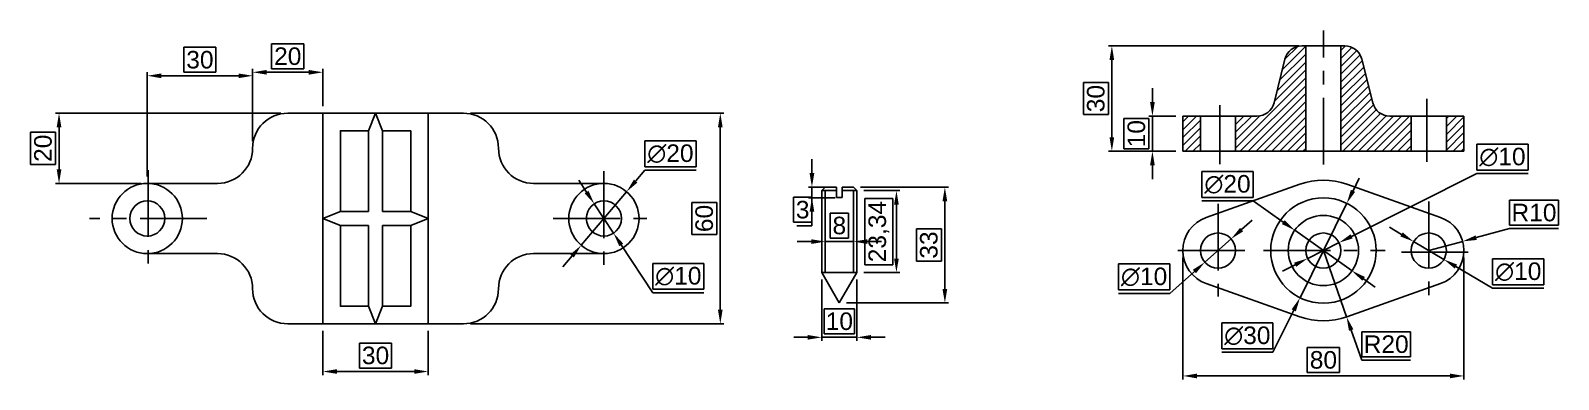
# Model space of a CAD drawing. Header units: millimetres. Extents: x 812 to 2730, y 1501 to 1976.
# Drawn here: x 1830.2 to 2265.1, y 1685.2 to 1784.6 of the extents above; entities that cross this region are included whole.
import ezdxf

# ---------------------------------------------------------------- set-up
doc = ezdxf.new("R2010")
doc.units = ezdxf.units.MM
doc.header["$LTSCALE"] = 0.6
doc.linetypes.add('CENTER', pattern=[50.8, 31.75, -6.35, 6.35, -6.35])
doc.styles.get("Standard").update_dxf_attribs({"font": 'arial.ttf'})
doc.dimstyles.new('ISO-25', dxfattribs={"dimtxt": 5, "dimasz": 4, "dimexe": 1, "dimexo": 2, "dimgap": -1, "dimtad": 1, "dimtoh": 1, "dimzin": 9, "dimtxsty": 'Standard', "dimcen": 2.5, "dimclrd": 3, "dimclre": 2, "dimadec": 0, "dimazin": 0, "dimtfac": 1, "dimtmove": 0, "dimatfit": 3, "dimfxl": 1, "dimarcsym": 0})

# ---------------------------------------------------------------- blocks, each defined once
blk = doc.blocks.new('*D2')
at = {"color": 3, "lineweight": -2, "ltscale": 0.6, "transparency": 16777216}
for p, q in [((2149.52, 1764.21), (2149.52, 1768.21)), ((2148.52, 1759.55), (2141.42, 1759.55)), ((2141.42, 1759.55), (2141.42, 1750.87)), ((2148.52, 1750.87), (2148.52, 1759.55)), ((2149.52, 1760.21), (2149.52, 1750.21)), ((2141.42, 1750.87), (2148.52, 1750.87)), ((2149.52, 1746.21), (2149.52, 1742.21))]:
    blk.add_line(p, q, dxfattribs=at)
at = {"color": 2, "lineweight": -2, "ltscale": 0.6, "transparency": 16777216}
for p, q in [((2156.2, 1760.21), (2148.52, 1760.21)), ((2156.2, 1750.21), (2148.52, 1750.21))]:
    blk.add_line(p, q, dxfattribs=at)
at = {"color": 3, "ltscale": 0.6, "transparency": 16777216}
for points in [[(2148.86, 1764.21), (2150.19, 1764.21), (2149.52, 1760.21)], [(2148.86, 1746.21), (2150.19, 1746.21), (2149.52, 1750.21)]]:
    blk.add_solid(points, dxfattribs=at)
at = {"layer": 'Defpoints', "color": 0, "ltscale": 0.6, "transparency": 16777216}
for p in [(2158.2, 1760.21), (2149.52, 1750.21), (2158.2, 1750.21)]:
    blk.add_point(p, dxfattribs=at)
at = {"color": 0, "ltscale": 0.6, "transparency": 16777216, "insert": (2144.97, 1755.21), "char_height": 5, "attachment_point": 5, "rotation": 90}
blk.add_mtext('10', dxfattribs=at)
blk = doc.blocks.new('*D3')
at = {"color": 2, "lineweight": -2, "ltscale": 0.6, "transparency": 16777216}
for p, q in [((2191.2, 1780.21), (2136.98, 1780.21)), ((2156.2, 1750.21), (2136.98, 1750.21))]:
    blk.add_line(p, q, dxfattribs=at)
at = {"color": 3, "lineweight": -2, "ltscale": 0.6, "transparency": 16777216}
for p, q in [((2137.98, 1754.21), (2137.98, 1776.21)), ((2136.98, 1769.78), (2129.87, 1769.78)), ((2129.87, 1769.78), (2129.87, 1760.64)), ((2136.98, 1760.64), (2136.98, 1769.78)), ((2129.87, 1760.64), (2136.98, 1760.64))]:
    blk.add_line(p, q, dxfattribs=at)
at = {"color": 3, "ltscale": 0.6, "transparency": 16777216}
for points in [[(2137.31, 1776.21), (2138.64, 1776.21), (2137.98, 1780.21)], [(2137.31, 1754.21), (2138.64, 1754.21), (2137.98, 1750.21)]]:
    blk.add_solid(points, dxfattribs=at)
at = {"layer": 'Defpoints', "color": 0, "ltscale": 0.6, "transparency": 16777216}
for p in [(2137.98, 1780.21), (2193.2, 1780.21), (2158.2, 1750.21)]:
    blk.add_point(p, dxfattribs=at)
at = {"color": 0, "ltscale": 0.6, "transparency": 16777216, "insert": (2133.42, 1765.21), "char_height": 5, "attachment_point": 5, "rotation": 90}
blk.add_mtext('30', dxfattribs=at)
blk = doc.blocks.new('*D4')
at = {"color": 2, "lineweight": -2, "ltscale": 0.6, "transparency": 16777216}
for p, q in [((2158.2, 1719.92), (2158.2, 1685.2)), ((2238.2, 1719.92), (2238.2, 1685.2))]:
    blk.add_line(p, q, dxfattribs=at)
at = {"color": 3, "lineweight": -2, "ltscale": 0.6, "transparency": 16777216}
for p, q in [((2202.77, 1694.31), (2193.62, 1694.31)), ((2193.62, 1694.31), (2193.62, 1687.2)), ((2202.77, 1687.2), (2202.77, 1694.31)), ((2234.2, 1686.2), (2162.2, 1686.2)), ((2193.62, 1687.2), (2202.77, 1687.2))]:
    blk.add_line(p, q, dxfattribs=at)
at = {"color": 3, "ltscale": 0.6, "transparency": 16777216}
for points in [[(2162.2, 1686.87), (2162.2, 1685.53), (2158.2, 1686.2)], [(2234.2, 1686.87), (2234.2, 1685.53), (2238.2, 1686.2)]]:
    blk.add_solid(points, dxfattribs=at)
at = {"layer": 'Defpoints', "color": 0, "ltscale": 0.6, "transparency": 16777216}
for p in [(2158.2, 1721.92), (2238.2, 1721.92), (2158.2, 1686.2)]:
    blk.add_point(p, dxfattribs=at)
at = {"color": 0, "ltscale": 0.6, "transparency": 16777216, "insert": (2198.2, 1690.75), "char_height": 5, "attachment_point": 5}
blk.add_mtext('80', dxfattribs=at)
blk = doc.blocks.new('*D5')
at = {"color": 3, "lineweight": -2, "ltscale": 0.6, "transparency": 16777216}
for p, q in [((2265.11, 1736.26), (2251.18, 1736.26)), ((2251.18, 1736.26), (2251.18, 1729.16)), ((2265.11, 1729.16), (2265.11, 1736.26)), ((2251.18, 1728.16), (2241.71, 1725.59)), ((2251.18, 1729.16), (2265.11, 1729.16)), ((2265.11, 1728.16), (2251.18, 1728.16)), ((2228.2, 1721.92), (2237.85, 1724.54))]:
    blk.add_line(p, q, dxfattribs=at)
at = {"color": 3, "ltscale": 0.6, "transparency": 16777216}
blk.add_solid([(2241.53, 1726.23), (2241.88, 1724.94), (2237.85, 1724.54)], dxfattribs=at)
at = {"layer": 'Defpoints', "color": 0, "ltscale": 0.6, "transparency": 16777216}
for p in [(2237.85, 1724.54), (2228.2, 1721.92)]:
    blk.add_point(p, dxfattribs=at)
at = {"color": 0, "ltscale": 0.6, "transparency": 16777216, "insert": (2258.15, 1732.71), "char_height": 5, "attachment_point": 5}
blk.add_mtext('R10', dxfattribs=at)
blk = doc.blocks.new('*D6')
at = {"color": 3, "lineweight": -2, "ltscale": 0.6, "transparency": 16777216}
for p, q in [((2198.2, 1721.92), (2204.79, 1703.04)), ((2209.11, 1690.67), (2206.11, 1699.26)), ((2223.04, 1698.77), (2209.11, 1698.77)), ((2209.11, 1698.77), (2209.11, 1691.67)), ((2223.04, 1691.67), (2223.04, 1698.77)), ((2209.11, 1691.67), (2223.04, 1691.67)), ((2223.04, 1690.67), (2209.11, 1690.67))]:
    blk.add_line(p, q, dxfattribs=at)
at = {"color": 3, "ltscale": 0.6, "transparency": 16777216}
blk.add_solid([(2206.74, 1699.48), (2205.48, 1699.04), (2204.79, 1703.04)], dxfattribs=at)
at = {"layer": 'Defpoints', "color": 0, "ltscale": 0.6, "transparency": 16777216}
for p in [(2198.2, 1721.92), (2204.79, 1703.04)]:
    blk.add_point(p, dxfattribs=at)
at = {"color": 0, "ltscale": 0.6, "transparency": 16777216, "insert": (2216.07, 1695.22), "char_height": 5, "attachment_point": 5}
blk.add_mtext('R20', dxfattribs=at)
blk = doc.blocks.new('*D7')
at = {"color": 3, "lineweight": -2, "ltscale": 0.6, "transparency": 16777216}
for p, q in [((2174.93, 1727.9), (2177.92, 1730.55)), ((2171.94, 1725.24), (2164.46, 1718.6)), ((2154.45, 1718.1), (2139.86, 1718.1)), ((2139.86, 1718.1), (2139.86, 1710.72)), ((2154.45, 1710.72), (2154.45, 1718.1)), ((2154.45, 1709.72), (2161.47, 1715.95)), ((2139.86, 1710.72), (2154.45, 1710.72)), ((2139.86, 1709.72), (2154.45, 1709.72))]:
    blk.add_line(p, q, dxfattribs=at)
at = {"color": 3, "ltscale": 0.6, "transparency": 16777216}
for points in [[(2174.49, 1728.4), (2175.37, 1727.4), (2171.94, 1725.24)], [(2161.02, 1716.45), (2161.91, 1715.45), (2164.46, 1718.6)]]:
    blk.add_solid(points, dxfattribs=at)
at = {"layer": 'Defpoints', "color": 0, "ltscale": 0.6, "transparency": 16777216}
for p in [(2171.94, 1725.24), (2164.46, 1718.6)]:
    blk.add_point(p, dxfattribs=at)
at = {"color": 0, "ltscale": 0.6, "transparency": 16777216, "insert": (2147.16, 1714.41), "char_height": 5, "attachment_point": 5}
blk.add_mtext('∅10', dxfattribs=at)
blk = doc.blocks.new('*D8')
at = {"color": 3, "lineweight": -2, "ltscale": 0.6, "transparency": 16777216}
for p, q in [((2220.45, 1726.5), (2217.01, 1728.54)), ((2223.89, 1724.47), (2232.5, 1719.38)), ((2260.96, 1719.57), (2246.37, 1719.57)), ((2246.37, 1719.57), (2246.37, 1712.18)), ((2260.96, 1712.18), (2260.96, 1719.57)), ((2246.37, 1711.18), (2235.94, 1717.34)), ((2246.37, 1712.18), (2260.96, 1712.18)), ((2260.96, 1711.18), (2246.37, 1711.18))]:
    blk.add_line(p, q, dxfattribs=at)
at = {"color": 3, "ltscale": 0.6, "transparency": 16777216}
for points in [[(2220.79, 1727.08), (2220.11, 1725.93), (2223.89, 1724.47)], [(2236.28, 1717.92), (2235.61, 1716.77), (2232.5, 1719.38)]]:
    blk.add_solid(points, dxfattribs=at)
at = {"layer": 'Defpoints', "color": 0, "ltscale": 0.6, "transparency": 16777216}
for p in [(2223.89, 1724.47), (2232.5, 1719.38)]:
    blk.add_point(p, dxfattribs=at)
at = {"color": 0, "ltscale": 0.6, "transparency": 16777216, "insert": (2253.66, 1715.87), "char_height": 5, "attachment_point": 5}
blk.add_mtext('∅10', dxfattribs=at)
blk = doc.blocks.new('*D9')
at = {"color": 3, "lineweight": -2, "ltscale": 0.6, "transparency": 16777216}
for p, q in [((2206.63, 1738.95), (2208.4, 1742.53)), ((2204.85, 1735.37), (2191.54, 1708.48)), ((2183.84, 1701.31), (2169.25, 1701.31)), ((2169.25, 1701.31), (2169.25, 1693.93)), ((2183.84, 1692.93), (2189.76, 1704.9)), ((2183.84, 1693.93), (2183.84, 1701.31)), ((2169.25, 1693.93), (2183.84, 1693.93)), ((2169.25, 1692.93), (2183.84, 1692.93))]:
    blk.add_line(p, q, dxfattribs=at)
at = {"color": 3, "ltscale": 0.6, "transparency": 16777216}
for points in [[(2206.03, 1739.25), (2207.23, 1738.65), (2204.85, 1735.37)], [(2189.17, 1705.19), (2190.36, 1704.6), (2191.54, 1708.48)]]:
    blk.add_solid(points, dxfattribs=at)
at = {"layer": 'Defpoints', "color": 0, "ltscale": 0.6, "transparency": 16777216}
for p in [(2204.85, 1735.37), (2191.54, 1708.48)]:
    blk.add_point(p, dxfattribs=at)
at = {"color": 0, "ltscale": 0.6, "transparency": 16777216, "insert": (2176.54, 1697.62), "char_height": 5, "attachment_point": 5}
blk.add_mtext('∅30', dxfattribs=at)
blk = doc.blocks.new('*D10')
at = {"color": 3, "lineweight": -2, "ltscale": 0.6, "transparency": 16777216}
for p, q in [((2178.2, 1744.45), (2163.61, 1744.45)), ((2163.61, 1744.45), (2163.61, 1737.07)), ((2178.2, 1737.07), (2178.2, 1744.45)), ((2163.61, 1737.07), (2178.2, 1737.07)), ((2163.61, 1736.07), (2178.2, 1736.07)), ((2178.2, 1736.07), (2186.77, 1730.01)), ((2206.36, 1716.15), (2190.03, 1727.7)), ((2209.63, 1713.84), (2212.89, 1711.53))]:
    blk.add_line(p, q, dxfattribs=at)
at = {"color": 3, "ltscale": 0.6, "transparency": 16777216}
for points in [[(2187.15, 1730.55), (2186.38, 1729.46), (2190.03, 1727.7)], [(2210.01, 1714.39), (2209.24, 1713.3), (2206.36, 1716.15)]]:
    blk.add_solid(points, dxfattribs=at)
at = {"layer": 'Defpoints', "color": 0, "ltscale": 0.6, "transparency": 16777216}
for p in [(2190.03, 1727.7), (2206.36, 1716.15)]:
    blk.add_point(p, dxfattribs=at)
at = {"color": 0, "ltscale": 0.6, "transparency": 16777216, "insert": (2170.9, 1740.76), "char_height": 5, "attachment_point": 5}
blk.add_mtext('∅20', dxfattribs=at)
blk = doc.blocks.new('*D11')
at = {"color": 3, "lineweight": -2, "ltscale": 0.6, "transparency": 16777216}
for p, q in [((2256.47, 1752.23), (2241.88, 1752.23)), ((2241.88, 1752.23), (2241.88, 1744.85)), ((2256.47, 1744.85), (2256.47, 1752.23)), ((2241.88, 1744.85), (2256.47, 1744.85)), ((2241.88, 1743.85), (2206.24, 1725.96)), ((2256.47, 1743.85), (2241.88, 1743.85)), ((2193.73, 1719.68), (2202.67, 1724.17)), ((2190.15, 1717.89), (2186.58, 1716.09))]:
    blk.add_line(p, q, dxfattribs=at)
at = {"color": 3, "ltscale": 0.6, "transparency": 16777216}
for points in [[(2205.94, 1726.56), (2206.54, 1725.37), (2202.67, 1724.17)], [(2189.85, 1718.48), (2190.45, 1717.29), (2193.73, 1719.68)]]:
    blk.add_solid(points, dxfattribs=at)
at = {"layer": 'Defpoints', "color": 0, "ltscale": 0.6, "transparency": 16777216}
for p in [(2202.67, 1724.17), (2193.73, 1719.68)]:
    blk.add_point(p, dxfattribs=at)
at = {"color": 0, "ltscale": 0.6, "transparency": 16777216, "insert": (2249.17, 1748.54), "char_height": 5, "attachment_point": 5}
blk.add_mtext('∅10', dxfattribs=at)
blk = doc.blocks.new('*D12')
at = {"color": 2, "lineweight": -2, "ltscale": 0.6, "transparency": 16777216}
for p, q in [((1901.37, 1761.05), (1837.26, 1761.05)), ((1861.66, 1741.05), (1837.26, 1741.05))]:
    blk.add_line(p, q, dxfattribs=at)
at = {"color": 3, "lineweight": -2, "ltscale": 0.6, "transparency": 16777216}
for p, q in [((1837.26, 1755.66), (1830.16, 1755.66)), ((1830.16, 1755.66), (1830.16, 1746.43)), ((1837.26, 1746.43), (1837.26, 1755.66)), ((1838.26, 1757.05), (1838.26, 1745.05)), ((1830.16, 1746.43), (1837.26, 1746.43))]:
    blk.add_line(p, q, dxfattribs=at)
at = {"color": 3, "ltscale": 0.6, "transparency": 16777216}
for points in [[(1837.6, 1757.05), (1838.93, 1757.05), (1838.26, 1761.05)], [(1837.6, 1745.05), (1838.93, 1745.05), (1838.26, 1741.05)]]:
    blk.add_solid(points, dxfattribs=at)
at = {"layer": 'Defpoints', "color": 0, "ltscale": 0.6, "transparency": 16777216}
for p in [(1903.37, 1761.05), (1838.26, 1741.05), (1863.66, 1741.05)]:
    blk.add_point(p, dxfattribs=at)
at = {"color": 0, "ltscale": 0.6, "transparency": 16777216, "insert": (1833.71, 1751.05), "char_height": 5, "attachment_point": 5, "rotation": 90}
blk.add_mtext('20', dxfattribs=at)
blk = doc.blocks.new('*D13')
at = {"color": 3, "lineweight": -2, "ltscale": 0.6, "transparency": 16777216}
for p, q in [((1882.94, 1779.81), (1873.8, 1779.81)), ((1873.8, 1779.81), (1873.8, 1772.7)), ((1882.94, 1772.7), (1882.94, 1779.81)), ((1889.37, 1771.7), (1867.37, 1771.7)), ((1873.8, 1772.7), (1882.94, 1772.7))]:
    blk.add_line(p, q, dxfattribs=at)
at = {"color": 2, "lineweight": -2, "ltscale": 0.6, "transparency": 16777216}
for p, q in [((1863.37, 1743.05), (1863.37, 1772.7)), ((1893.37, 1753.05), (1893.37, 1772.7))]:
    blk.add_line(p, q, dxfattribs=at)
at = {"color": 3, "ltscale": 0.6, "transparency": 16777216}
for points in [[(1867.37, 1772.36), (1867.37, 1771.03), (1863.37, 1771.7)], [(1889.37, 1772.36), (1889.37, 1771.03), (1893.37, 1771.7)]]:
    blk.add_solid(points, dxfattribs=at)
at = {"layer": 'Defpoints', "color": 0, "ltscale": 0.6, "transparency": 16777216}
for p in [(1863.37, 1771.7), (1893.37, 1751.05), (1863.37, 1741.05)]:
    blk.add_point(p, dxfattribs=at)
at = {"color": 0, "ltscale": 0.6, "transparency": 16777216, "insert": (1878.37, 1776.25), "char_height": 5, "attachment_point": 5}
blk.add_mtext('30', dxfattribs=at)
blk = doc.blocks.new('*D14')
at = {"color": 3, "lineweight": -2, "ltscale": 0.6, "transparency": 16777216}
for p, q in [((1907.99, 1780.8), (1898.76, 1780.8)), ((1898.76, 1780.8), (1898.76, 1773.7)), ((1907.99, 1773.7), (1907.99, 1780.8)), ((1909.37, 1772.7), (1897.37, 1772.7)), ((1898.76, 1773.7), (1907.99, 1773.7))]:
    blk.add_line(p, q, dxfattribs=at)
at = {"color": 2, "lineweight": -2, "ltscale": 0.6, "transparency": 16777216}
for p, q in [((1893.37, 1753.05), (1893.37, 1773.7)), ((1913.37, 1763.05), (1913.37, 1773.7))]:
    blk.add_line(p, q, dxfattribs=at)
at = {"color": 3, "ltscale": 0.6, "transparency": 16777216}
for points in [[(1897.37, 1773.36), (1897.37, 1772.03), (1893.37, 1772.7)], [(1909.37, 1773.36), (1909.37, 1772.03), (1913.37, 1772.7)]]:
    blk.add_solid(points, dxfattribs=at)
at = {"layer": 'Defpoints', "color": 0, "ltscale": 0.6, "transparency": 16777216}
for p in [(1893.37, 1772.7), (1913.37, 1761.05), (1893.37, 1751.05)]:
    blk.add_point(p, dxfattribs=at)
at = {"color": 0, "ltscale": 0.6, "transparency": 16777216, "insert": (1903.37, 1777.25), "char_height": 5, "attachment_point": 5}
blk.add_mtext('20', dxfattribs=at)
blk = doc.blocks.new('*D15')
at = {"color": 2, "lineweight": -2, "ltscale": 0.6, "transparency": 16777216}
for p, q in [((1913.37, 1699.05), (1913.37, 1686.46)), ((1943.37, 1699.05), (1943.37, 1686.46))]:
    blk.add_line(p, q, dxfattribs=at)
at = {"color": 3, "lineweight": -2, "ltscale": 0.6, "transparency": 16777216}
for p, q in [((1932.94, 1695.57), (1923.8, 1695.57)), ((1923.8, 1695.57), (1923.8, 1688.46)), ((1932.94, 1688.46), (1932.94, 1695.57)), ((1923.8, 1688.46), (1932.94, 1688.46)), ((1917.37, 1687.46), (1939.37, 1687.46))]:
    blk.add_line(p, q, dxfattribs=at)
at = {"color": 3, "ltscale": 0.6, "transparency": 16777216}
for points in [[(1917.37, 1688.13), (1917.37, 1686.8), (1913.37, 1687.46)], [(1939.37, 1688.13), (1939.37, 1686.8), (1943.37, 1687.46)]]:
    blk.add_solid(points, dxfattribs=at)
at = {"layer": 'Defpoints', "color": 0, "ltscale": 0.6, "transparency": 16777216}
for p in [(1913.37, 1701.05), (1943.37, 1701.05), (1943.37, 1687.46)]:
    blk.add_point(p, dxfattribs=at)
at = {"color": 0, "ltscale": 0.6, "transparency": 16777216, "insert": (1928.37, 1692.02), "char_height": 5, "attachment_point": 5}
blk.add_mtext('30', dxfattribs=at)
blk = doc.blocks.new('*D16')
at = {"color": 2, "lineweight": -2, "ltscale": 0.6, "transparency": 16777216}
for p, q in [((1955.37, 1761.05), (2027.51, 1761.05)), ((1955.37, 1701.05), (2027.51, 1701.05))]:
    blk.add_line(p, q, dxfattribs=at)
at = {"color": 3, "lineweight": -2, "ltscale": 0.6, "transparency": 16777216}
for p, q in [((2026.51, 1705.05), (2026.51, 1757.05)), ((2025.51, 1735.64), (2018.4, 1735.64)), ((2018.4, 1735.64), (2018.4, 1726.46)), ((2025.51, 1726.46), (2025.51, 1735.64)), ((2018.4, 1726.46), (2025.51, 1726.46))]:
    blk.add_line(p, q, dxfattribs=at)
at = {"color": 3, "ltscale": 0.6, "transparency": 16777216}
for points in [[(2025.84, 1757.05), (2027.17, 1757.05), (2026.51, 1761.05)], [(2025.84, 1705.05), (2027.17, 1705.05), (2026.51, 1701.05)]]:
    blk.add_solid(points, dxfattribs=at)
at = {"layer": 'Defpoints', "color": 0, "ltscale": 0.6, "transparency": 16777216}
for p in [(1953.37, 1761.05), (2026.51, 1761.05), (1953.37, 1701.05)]:
    blk.add_point(p, dxfattribs=at)
at = {"color": 0, "ltscale": 0.6, "transparency": 16777216, "insert": (2021.95, 1731.05), "char_height": 5, "attachment_point": 5, "rotation": 90}
blk.add_mtext('60', dxfattribs=at)
blk = doc.blocks.new('*D17')
at = {"color": 3, "lineweight": -2, "ltscale": 0.6, "transparency": 16777216}
for p, q in [((2019.61, 1753.18), (2005.02, 1753.18)), ((2005.02, 1753.18), (2005.02, 1745.79)), ((2019.61, 1745.79), (2019.61, 1753.18)), ((2005.02, 1744.79), (2002.42, 1741.73)), ((2005.02, 1745.79), (2019.61, 1745.79)), ((2019.61, 1744.79), (2005.02, 1744.79)), ((1986.91, 1723.42), (1999.84, 1738.68)), ((1984.32, 1720.37), (1981.73, 1717.32))]:
    blk.add_line(p, q, dxfattribs=at)
at = {"color": 3, "ltscale": 0.6, "transparency": 16777216}
for points in [[(2001.92, 1742.16), (2002.93, 1741.3), (1999.84, 1738.68)], [(1983.81, 1720.8), (1984.83, 1719.94), (1986.91, 1723.42)]]:
    blk.add_solid(points, dxfattribs=at)
at = {"layer": 'Defpoints', "color": 0, "ltscale": 0.6, "transparency": 16777216}
for p in [(1999.84, 1738.68), (1986.91, 1723.42)]:
    blk.add_point(p, dxfattribs=at)
at = {"color": 0, "ltscale": 0.6, "transparency": 16777216, "insert": (2012.31, 1749.49), "char_height": 5, "attachment_point": 5}
blk.add_mtext('∅20', dxfattribs=at)
blk = doc.blocks.new('*D18')
at = {"color": 3, "lineweight": -2, "ltscale": 0.6, "transparency": 16777216}
for p, q in [((1988.43, 1738.57), (1986.24, 1741.92)), ((1990.63, 1735.23), (1996.12, 1726.87)), ((2007.27, 1709.88), (1998.31, 1723.53)), ((2021.85, 1718.27), (2007.27, 1718.27)), ((2007.27, 1718.27), (2007.27, 1710.88)), ((2021.85, 1710.88), (2021.85, 1718.27)), ((2007.27, 1710.88), (2021.85, 1710.88)), ((2021.85, 1709.88), (2007.27, 1709.88))]:
    blk.add_line(p, q, dxfattribs=at)
at = {"color": 3, "ltscale": 0.6, "transparency": 16777216}
for points in [[(1988.99, 1738.94), (1987.88, 1738.21), (1990.63, 1735.23)], [(1998.87, 1723.89), (1997.75, 1723.16), (1996.12, 1726.87)]]:
    blk.add_solid(points, dxfattribs=at)
at = {"layer": 'Defpoints', "color": 0, "ltscale": 0.6, "transparency": 16777216}
for p in [(1990.63, 1735.23), (1996.12, 1726.87)]:
    blk.add_point(p, dxfattribs=at)
at = {"color": 0, "ltscale": 0.6, "transparency": 16777216, "insert": (2014.56, 1714.58), "char_height": 5, "attachment_point": 5}
blk.add_mtext('∅10', dxfattribs=at)
blk = doc.blocks.new('*D103')
at = {"color": 2, "lineweight": -2, "ltscale": 0.6, "transparency": 16777216}
for p, q in [((2067.4, 1738.98), (2077.65, 1738.98)), ((2067.4, 1715.65), (2077.65, 1715.65))]:
    blk.add_line(p, q, dxfattribs=at)
at = {"color": 3, "lineweight": -2, "ltscale": 0.6, "transparency": 16777216}
for p, q in [((2075.65, 1736.78), (2067.64, 1736.78)), ((2067.64, 1736.78), (2067.64, 1717.85)), ((2075.65, 1717.85), (2075.65, 1736.78)), ((2076.65, 1734.98), (2076.65, 1719.65)), ((2067.64, 1717.85), (2075.65, 1717.85))]:
    blk.add_line(p, q, dxfattribs=at)
at = {"color": 3, "ltscale": 0.6, "transparency": 16777216}
for points in [[(2075.98, 1734.98), (2077.32, 1734.98), (2076.65, 1738.98)], [(2075.98, 1719.65), (2077.32, 1719.65), (2076.65, 1715.65)]]:
    blk.add_solid(points, dxfattribs=at)
at = {"layer": 'Defpoints', "color": 0, "ltscale": 0.6, "transparency": 16777216}
for p in [(2065.4, 1738.98), (2065.4, 1715.65), (2076.65, 1715.65)]:
    blk.add_point(p, dxfattribs=at)
at = {"color": 0, "ltscale": 0.6, "transparency": 16777216, "insert": (2071.65, 1727.32), "char_height": 5, "attachment_point": 5, "rotation": 90}
blk.add_mtext('23,34', dxfattribs=at)
blk = doc.blocks.new('*D104')
at = {"color": 2, "lineweight": -2, "ltscale": 0.6, "transparency": 16777216}
for p, q in [((2066.4, 1739.98), (2091.44, 1739.98)), ((2062.4, 1706.98), (2091.44, 1706.98))]:
    blk.add_line(p, q, dxfattribs=at)
at = {"color": 3, "lineweight": -2, "ltscale": 0.6, "transparency": 16777216}
for p, q in [((2090.44, 1735.98), (2090.44, 1710.98)), ((2089.44, 1728.06), (2082.33, 1728.06)), ((2082.33, 1728.06), (2082.33, 1718.91)), ((2089.44, 1718.91), (2089.44, 1728.06)), ((2082.33, 1718.91), (2089.44, 1718.91))]:
    blk.add_line(p, q, dxfattribs=at)
at = {"color": 3, "ltscale": 0.6, "transparency": 16777216}
for points in [[(2089.77, 1735.98), (2091.11, 1735.98), (2090.44, 1739.98)], [(2089.77, 1710.98), (2091.11, 1710.98), (2090.44, 1706.98)]]:
    blk.add_solid(points, dxfattribs=at)
at = {"layer": 'Defpoints', "color": 0, "ltscale": 0.6, "transparency": 16777216}
for p in [(2064.4, 1739.98), (2060.4, 1706.98), (2090.44, 1706.98)]:
    blk.add_point(p, dxfattribs=at)
at = {"color": 0, "ltscale": 0.6, "transparency": 16777216, "insert": (2085.89, 1723.48), "char_height": 5, "attachment_point": 5, "rotation": 90}
blk.add_mtext('33', dxfattribs=at)
blk = doc.blocks.new('*D106')
at = {"color": 2, "lineweight": -2, "ltscale": 0.6, "transparency": 16777216}
for p, q in [((2055.4, 1713.65), (2055.4, 1696.2)), ((2065.4, 1713.65), (2065.4, 1696.2))]:
    blk.add_line(p, q, dxfattribs=at)
at = {"color": 3, "lineweight": -2, "ltscale": 0.6, "transparency": 16777216}
for p, q in [((2064.73, 1705.3), (2056.06, 1705.3)), ((2056.06, 1705.3), (2056.06, 1698.2)), ((2064.73, 1698.2), (2064.73, 1705.3)), ((2051.4, 1697.2), (2047.4, 1697.2)), ((2055.4, 1697.2), (2065.4, 1697.2)), ((2056.06, 1698.2), (2064.73, 1698.2)), ((2069.4, 1697.2), (2073.4, 1697.2))]:
    blk.add_line(p, q, dxfattribs=at)
at = {"color": 3, "ltscale": 0.6, "transparency": 16777216}
for points in [[(2051.4, 1697.86), (2051.4, 1696.53), (2055.4, 1697.2)], [(2069.4, 1697.86), (2069.4, 1696.53), (2065.4, 1697.2)]]:
    blk.add_solid(points, dxfattribs=at)
at = {"layer": 'Defpoints', "color": 0, "ltscale": 0.6, "transparency": 16777216}
for p in [(2055.4, 1715.65), (2065.4, 1715.65), (2065.4, 1697.2)]:
    blk.add_point(p, dxfattribs=at)
at = {"color": 0, "ltscale": 0.6, "transparency": 16777216, "insert": (2060.4, 1701.75), "char_height": 5, "attachment_point": 5}
blk.add_mtext('10', dxfattribs=at)
blk = doc.blocks.new('*D107')
at = {"color": 3, "lineweight": -2, "ltscale": 0.6, "transparency": 16777216}
for p, q in [((2063.04, 1732.57), (2057.75, 1732.57)), ((2057.75, 1732.57), (2057.75, 1725.46)), ((2063.04, 1725.46), (2063.04, 1732.57)), ((2052.4, 1724.46), (2048.4, 1724.46)), ((2056.4, 1724.46), (2064.4, 1724.46)), ((2057.75, 1725.46), (2063.04, 1725.46)), ((2068.4, 1724.46), (2072.4, 1724.46))]:
    blk.add_line(p, q, dxfattribs=at)
at = {"color": 2, "lineweight": -2, "ltscale": 0.6, "transparency": 16777216}
for p, q in [((2056.4, 1723.9), (2056.4, 1723.46)), ((2064.4, 1723.9), (2064.4, 1723.46))]:
    blk.add_line(p, q, dxfattribs=at)
at = {"color": 3, "ltscale": 0.6, "transparency": 16777216}
for points in [[(2052.4, 1725.13), (2052.4, 1723.8), (2056.4, 1724.46)], [(2068.4, 1725.13), (2068.4, 1723.8), (2064.4, 1724.46)]]:
    blk.add_solid(points, dxfattribs=at)
at = {"layer": 'Defpoints', "color": 0, "ltscale": 0.6, "transparency": 16777216}
for p in [(2056.4, 1725.9), (2064.4, 1725.9), (2064.4, 1724.46)]:
    blk.add_point(p, dxfattribs=at)
at = {"color": 0, "ltscale": 0.6, "transparency": 16777216, "insert": (2060.4, 1729.02), "char_height": 5, "attachment_point": 5}
blk.add_mtext('8', dxfattribs=at)
blk = doc.blocks.new('*D109')
at = {"color": 3, "lineweight": -2, "ltscale": 0.6, "transparency": 16777216}
for p, q in [((2052.6, 1743.98), (2052.6, 1747.98)), ((2052.6, 1739.98), (2052.6, 1736.98)), ((2052.6, 1737.09), (2047.33, 1737.09)), ((2047.33, 1737.09), (2047.33, 1729.98)), ((2052.6, 1729.98), (2052.6, 1737.09)), ((2052.6, 1732.98), (2052.6, 1728.98)), ((2047.33, 1729.98), (2052.6, 1729.98)), ((2052.6, 1728.98), (2048.33, 1728.98))]:
    blk.add_line(p, q, dxfattribs=at)
at = {"color": 2, "lineweight": -2, "ltscale": 0.6, "transparency": 16777216}
for p, q in [((2059.2, 1739.98), (2051.6, 1739.98)), ((2059.2, 1736.98), (2051.6, 1736.98))]:
    blk.add_line(p, q, dxfattribs=at)
at = {"color": 3, "ltscale": 0.6, "transparency": 16777216}
for points in [[(2051.93, 1743.98), (2053.27, 1743.98), (2052.6, 1739.98)], [(2051.93, 1732.98), (2053.27, 1732.98), (2052.6, 1736.98)]]:
    blk.add_solid(points, dxfattribs=at)
at = {"layer": 'Defpoints', "color": 0, "ltscale": 0.6, "transparency": 16777216}
for p in [(2061.2, 1739.98), (2052.6, 1736.98), (2061.2, 1736.98)]:
    blk.add_point(p, dxfattribs=at)
at = {"color": 0, "ltscale": 0.6, "transparency": 16777216, "insert": (2049.96, 1733.54), "char_height": 5, "attachment_point": 5}
blk.add_mtext('3', dxfattribs=at)

msp = doc.modelspace()

# ---------------------------------------------------------------- hatches: boundary and pattern name
at = {"ltscale": 0.2, "true_color": 0xf7abae}
h = msp.add_hatch(dxfattribs=at)
h.set_pattern_fill('ANSI31', color=241, scale=0.5)
h.paths.add_polyline_path([(2193.197, 1780.208), (2192.101, 1780.208, 0.3441507), (2187.25, 1776.421), (2184.144, 1763.995, -0.3441507), (2179.293, 1760.208), (2173.197, 1760.208), (2173.197, 1750.208), (2193.197, 1750.208)])
h.paths.add_polyline_path([(2163.197, 1760.208), (2158.197, 1760.208), (2158.197, 1750.208), (2163.197, 1750.208)])
h.paths.add_polyline_path([(2223.197, 1760.208), (2217.101, 1760.208, -0.3441507), (2212.25, 1763.995), (2209.144, 1776.421, 0.3441507), (2204.293, 1780.208), (2203.197, 1780.208), (2203.197, 1750.208), (2223.197, 1750.208)])
h.paths.add_polyline_path([(2238.197, 1760.208), (2233.197, 1760.208), (2233.197, 1750.208), (2238.197, 1750.208)])

# ---------------------------------------------------------------- linework, layer by layer
at = {"color": 30, "linetype": 'CENTER', "true_color": 0xf8991e}
for p, q in [((2198.197, 1746.393), (2198.197, 1784.587)), ((2168.745, 1763.331), (2168.745, 1746.559)), ((2227.649, 1765.158), (2227.649, 1747.223)), ((1863.659, 1744.862), (1863.659, 1715.967)), ((1993.372, 1744.53), (1993.372, 1715.469)), ((2228.197, 1735.92), (2228.197, 1706.86)), ((2168.197, 1735.256), (2168.197, 1708.853)), ((1880.369, 1731.05), (1846.949, 1731.05)), ((1978.969, 1731.05), (2009.065, 1731.05)), ((2175.841, 1721.924), (2155.057, 1721.924)), ((2181.164, 1721.934), (2215.749, 1721.934)), ((2220.402, 1721.473), (2243.015, 1721.473))]:
    msp.add_line(p, q, dxfattribs=at)
at = {"ltscale": 0.2}
for p, q in [((2192.101, 1780.208), (2204.293, 1780.208)), ((2193.197, 1750.208), (2193.197, 1780.208)), ((2203.197, 1750.208), (2203.197, 1780.208)), ((2184.144, 1763.995), (2187.25, 1776.421)), ((2212.25, 1763.995), (2209.144, 1776.421)), ((1913.372, 1761.05), (1903.372, 1761.05)), ((1926.372, 1756.05), (1928.372, 1761.05)), ((1928.372, 1761.05), (1930.372, 1756.05)), ((1943.372, 1761.05), (1953.372, 1761.05)), ((2158.197, 1760.208), (2158.197, 1750.208)), ((2179.293, 1760.208), (2158.197, 1760.208)), ((2163.197, 1750.208), (2163.197, 1760.208)), ((2173.197, 1750.208), (2173.197, 1760.208)), ((2238.197, 1760.208), (2217.101, 1760.208)), ((2223.197, 1750.208), (2223.197, 1760.208)), ((2233.197, 1750.208), (2233.197, 1760.208)), ((2238.197, 1750.208), (2238.197, 1760.208)), ((1926.372, 1756.05), (1926.372, 1733.05)), ((1930.372, 1756.05), (1930.372, 1733.05)), ((1930.372, 1756.05), (1930.372, 1733.05)), ((1930.372, 1756.05), (1930.372, 1733.05)), ((1930.372, 1756.05), (1930.372, 1733.05)), ((1893.372, 1751.05), (1893.372, 1751.05)), ((1963.372, 1751.05), (1963.372, 1751.05)), ((2158.197, 1750.208), (2238.197, 1750.208)), ((1883.372, 1741.05), (1863.372, 1741.05)), ((1973.372, 1741.05), (1993.372, 1741.05)), ((2056.397, 1739.985), (2055.397, 1738.985)), ((2059.597, 1739.985), (2056.397, 1739.985)), ((2059.597, 1739.985), (2059.597, 1736.985)), ((2061.197, 1739.985), (2061.197, 1736.985)), ((2064.397, 1739.985), (2061.197, 1739.985)), ((2065.397, 1738.985), (2064.397, 1739.985)), ((2164.864, 1731.352), (2191.531, 1740.78)), ((2204.864, 1740.78), (2231.531, 1731.352)), ((2055.397, 1738.985), (2059.597, 1738.985)), ((2055.397, 1738.985), (2055.397, 1715.645)), ((2056.397, 1738.985), (2056.397, 1715.645)), ((2059.597, 1736.985), (2061.197, 1736.985)), ((2061.197, 1738.985), (2065.397, 1738.985)), ((2064.397, 1715.645), (2064.397, 1738.985)), ((2065.397, 1715.645), (2065.397, 1738.985)), ((1918.372, 1733.05), (1913.372, 1731.05)), ((1918.372, 1733.05), (1926.372, 1733.05)), ((1930.372, 1733.05), (1938.372, 1733.05)), ((1938.372, 1733.05), (1943.372, 1731.05)), ((1913.372, 1731.05), (1918.372, 1729.05)), ((1918.372, 1729.05), (1926.372, 1729.05)), ((1926.372, 1729.05), (1926.372, 1706.05)), ((1930.372, 1729.05), (1938.372, 1729.05)), ((1930.372, 1729.05), (1930.372, 1706.05)), ((1930.372, 1729.05), (1930.372, 1706.05)), ((1930.372, 1729.05), (1930.372, 1706.05)), ((1930.372, 1729.05), (1930.372, 1706.05)), ((1943.372, 1731.05), (1938.372, 1729.05)), ((1883.372, 1721.05), (1863.372, 1721.05)), ((1973.372, 1721.05), (1993.372, 1721.05)), ((2060.397, 1706.985), (2055.397, 1715.645)), ((2055.397, 1715.645), (2065.397, 1715.645)), ((2060.397, 1706.985), (2065.397, 1715.645)), ((1893.372, 1711.05), (1893.372, 1711.05)), ((1963.372, 1711.05), (1963.372, 1711.05)), ((2191.531, 1703.067), (2164.864, 1712.495)), ((2231.531, 1712.495), (2204.864, 1703.067)), ((1928.372, 1701.05), (1926.372, 1706.05)), ((1930.372, 1706.05), (1928.372, 1701.05)), ((1913.372, 1701.05), (1903.372, 1701.05)), ((1943.372, 1701.05), (1953.372, 1701.05))]:
    msp.add_line(p, q, dxfattribs=at)
msp.add_lwpolyline([(1913.372, 1701.05), (1943.372, 1701.05), (1943.372, 1761.05), (1913.372, 1761.05)], close=True, dxfattribs=at)
for points in [[(1926.372, 1756.05), (1918.372, 1756.05), (1918.372, 1733.05)], [(1938.372, 1733.05), (1938.372, 1756.05), (1930.372, 1756.05)], [(1918.372, 1729.05), (1918.372, 1706.05), (1926.372, 1706.05)], [(1930.372, 1706.05), (1938.372, 1706.05), (1938.372, 1729.05)]]:
    msp.add_lwpolyline(points, dxfattribs=at)
for centre, radius in [((1863.372, 1731.05), 10), ((1993.372, 1731.05), 10), ((1863.372, 1731.05), 5), ((1993.372, 1731.05), 5), ((2198.197, 1721.924), 15), ((2198.197, 1721.924), 10), ((2168.197, 1721.924), 5), ((2198.197, 1721.924), 5), ((2228.197, 1721.924), 5)]:
    msp.add_circle(centre, radius, dxfattribs=at)
for centre, radius, start, end in [((2192.101, 1775.208), 5, 90, 165.96376), ((2204.293, 1775.208), 5, 14.03624, 90), ((2179.293, 1765.208), 5, 270, 345.96376), ((2217.101, 1765.208), 5, 194.03624, 270), ((1903.372, 1751.05), 10, 90, 180), ((1953.372, 1751.05), 10, 0, 90), ((1883.372, 1751.05), 10, 270, 0), ((1973.372, 1751.05), 10, 180, 270), ((2198.197, 1721.924), 20, 70.52878, 109.47122), ((2168.197, 1721.924), 10, 109.47122, 250.52878), ((2228.197, 1721.924), 10, 289.47122, 70.52878), ((1883.372, 1711.05), 10, 0, 90), ((1973.372, 1711.05), 10, 90, 180), ((1903.372, 1711.05), 10, 180, 270), ((1953.372, 1711.05), 10, 270, 0), ((2198.197, 1721.924), 20, 250.52878, 289.47122)]:
    msp.add_arc(centre, radius, start, end, dxfattribs=at)

# ---------------------------------------------------------------- dimensions: what is measured, and where the dimension line sits
at = {"color": 0, "ltscale": 0.6}
for base, p1, p2, picture, middle in [((1863.372, 1771.696), (1893.372, 1751.05), (1863.372, 1741.05), '*D13', (1878.372, 1776.251)), ((1893.372, 1772.696), (1913.372, 1761.05), (1893.372, 1751.05), '*D14', (1903.372, 1777.249)), ((2064.397, 1724.463), (2056.397, 1725.905), (2064.397, 1725.905), '*D107', (2060.397, 1729.016)), ((2158.197, 1686.2), (2238.197, 1721.924), (2158.197, 1721.924), '*D4', (2198.197, 1690.752)), ((2065.397, 1697.198), (2055.397, 1715.645), (2065.397, 1715.645), '*D106', (2060.397, 1701.751)), ((1943.372, 1687.464), (1913.372, 1701.05), (1943.372, 1701.05), '*D15', (1928.372, 1692.018))]:
    dim = msp.add_linear_dim(base=base, p1=p1, p2=p2, dimstyle='ISO-25', dxfattribs=at)
    dim.commit()
    dim.dimension.update_dxf_attribs({"geometry": picture, "text_midpoint": middle})
for base, p1, p2, picture, middle in [((2137.978, 1780.208), (2158.197, 1750.208), (2193.197, 1780.208), '*D3', (2133.423, 1765.208)), ((2149.522, 1750.208), (2158.197, 1760.208), (2158.197, 1750.208), '*D2', (2144.969, 1755.208)), ((1838.263, 1741.046), (1903.372, 1761.05), (1863.659, 1741.046), '*D12', (1833.71, 1751.048)), ((2026.507, 1761.05), (1953.372, 1701.05), (1953.372, 1761.05), '*D16', (2021.954, 1731.05)), ((2052.6, 1736.985), (2061.197, 1739.985), (2061.197, 1736.985), '*D109', (2049.963, 1733.54)), ((2090.441, 1706.985), (2064.397, 1739.985), (2060.397, 1706.985), '*D104', (2085.886, 1723.485)), ((2076.651, 1715.645), (2065.397, 1738.985), (2065.397, 1715.645), '*D103', (2071.646, 1727.315))]:
    dim = msp.add_linear_dim(base=base, p1=p1, p2=p2, angle=90, dimstyle='ISO-25', dxfattribs=at)
    dim.commit()
    dim.dimension.update_dxf_attribs({"geometry": picture, "text_midpoint": middle})
for p1, p2, picture, middle in [((1986.907, 1723.421), (1999.838, 1738.678), '*D17', (2012.313, 1744.793)), ((2193.729, 1719.681), (2202.666, 1724.167), '*D11', (2249.173, 1743.849)), ((2206.362, 1716.15), (2190.032, 1727.697), '*D10', (2170.905, 1736.066)), ((1990.629, 1735.23), (1996.116, 1726.87), '*D18', (2014.558, 1709.883)), ((2204.854, 1735.365), (2191.54, 1708.482), '*D9', (2176.543, 1692.925)), ((2223.893, 1724.468), (2232.501, 1719.379), '*D8', (2253.663, 1711.181))]:
    dim = msp.add_diameter_dim_2p(p1=p1, p2=p2, dimstyle='ISO-25', dxfattribs=at)
    dim.commit()
    dim.dimension.update_dxf_attribs({"geometry": picture, "text_midpoint": middle, "dimtype": 163})
dim = msp.add_radius_dim(center=(2228.197, 1721.924), mpoint=(2237.849, 1724.541), dimstyle='ISO-25', dxfattribs=at)
dim.commit()
dim.dimension.update_dxf_attribs({"geometry": '*D5', "text_midpoint": (2258.145, 1728.156), "dimtype": 164})
dim = msp.add_diameter_dim_2p(p1=(2171.936, 1725.243), p2=(2164.458, 1718.604), dimstyle='ISO-25', dxfattribs=at)
dim.commit()
dim.dimension.update_dxf_attribs({"geometry": '*D7', "text_midpoint": (2147.155, 1714.41)})
dim = msp.add_radius_dim(center=(2198.197, 1721.924), mpoint=(2204.789, 1703.041), dimstyle='ISO-25', dxfattribs=at)
dim.commit()
dim.dimension.update_dxf_attribs({"geometry": '*D6', "text_midpoint": (2216.073, 1695.22)})

doc.saveas('drawing.dxf')
